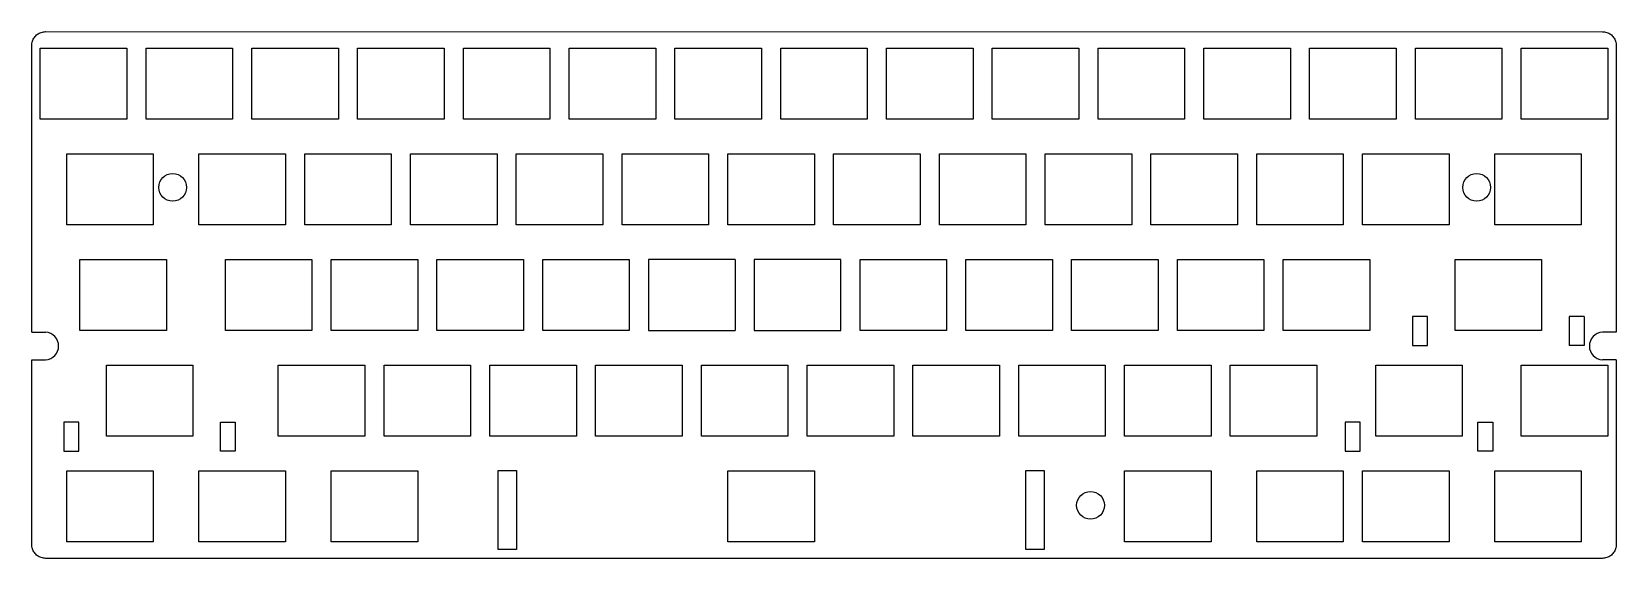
# Model space of a CAD drawing. Extents: x 0 to 285, y 0 to 95.
import ezdxf

# ---------------------------------------------------------------- set-up
doc = ezdxf.new("R2010")
doc.units = 0
doc.header["$MEASUREMENT"] = 0

msp = doc.modelspace()

# ---------------------------------------------------------------- linework, layer by layer
at = {"color": 0}
for p, q in [((0.691776, 94.1546), (0.825444, 94.2993)), ((0.825444, 94.2993), (0.970139, 94.433)), ((0.970139, 94.433), (1.1231, 94.554)), ((1.1231, 94.554), (1.28709, 94.663)), ((1.28709, 94.663), (1.45934, 94.7593)), ((1.45934, 94.7593), (1.63711, 94.8408)), ((1.63711, 94.8408), (1.82039, 94.9082)), ((1.82039, 94.9082), (2.00918, 94.9621)), ((2.00918, 94.9621), (2.20211, 95.0006)), ((2.20211, 95.0006), (2.39641, 95.0239)), ((2.39641, 95.0239), (2.59347, 95.0323)), ((2.59347, 95.0323), (282.969, 95.0309)), ((282.969, 95.0309), (283.166, 95.0239)), ((283.166, 95.0239), (283.361, 95.0006)), ((283.361, 95.0006), (283.553, 94.9621)), ((283.553, 94.9621), (283.742, 94.9082)), ((283.742, 94.9082), (283.925, 94.8408)), ((283.925, 94.8408), (284.103, 94.7593)), ((284.103, 94.7593), (284.275, 94.663)), ((284.275, 94.663), (284.438, 94.554)), ((284.438, 94.554), (284.593, 94.433)), ((284.593, 94.433), (284.737, 94.2993)), ((284.737, 94.2993), (284.871, 94.1546)), ((0.092329, 40.8686), (0.093707, 92.5311)), ((0.093707, 92.5311), (0.100597, 92.7283)), ((0.100597, 92.7283), (0.124024, 92.9224)), ((0.124024, 92.9224), (0.162609, 93.1153)), ((0.162609, 93.1153), (0.216352, 93.3041)), ((0.216352, 93.3041), (0.283876, 93.4875)), ((0.283876, 93.4875), (0.365181, 93.6653)), ((0.365181, 93.6653), (0.461641, 93.8375)), ((0.461641, 93.8375), (0.570509, 94.0015)), ((0.570509, 94.0015), (0.691776, 94.1546)), ((1.63022, 92.0694), (17.231, 92.0694)), ((1.63022, 79.2688), (1.63022, 92.0694)), ((17.231, 92.0694), (17.231, 79.2688)), ((20.6802, 92.0694), (36.2811, 92.0694)), ((20.6802, 79.2688), (20.6802, 92.0694)), ((36.2811, 92.0694), (36.2811, 79.2688)), ((39.7302, 92.0694), (55.3311, 92.0694)), ((39.7302, 79.2688), (39.7302, 92.0694)), ((55.3311, 92.0694), (55.3311, 79.2688)), ((58.7802, 92.0694), (74.3811, 92.0694)), ((58.7802, 79.2688), (58.7802, 92.0694)), ((74.3811, 92.0694), (74.3811, 79.2688)), ((77.8302, 92.0694), (93.4311, 92.0694)), ((77.8302, 79.2688), (77.8302, 92.0694)), ((93.4311, 92.0694), (93.4311, 79.2688)), ((96.8802, 92.0694), (112.481, 92.0694)), ((96.8802, 79.2688), (96.8802, 92.0694)), ((112.481, 92.0694), (112.481, 79.2688)), ((115.93, 92.0694), (131.531, 92.0694)), ((115.93, 79.2688), (115.93, 92.0694)), ((131.531, 92.0694), (131.531, 79.2688)), ((134.98, 92.0694), (150.581, 92.0694)), ((134.98, 79.2688), (134.98, 92.0694)), ((150.581, 92.0694), (150.581, 79.2688)), ((154.03, 92.0694), (169.631, 92.0694)), ((154.03, 79.2688), (154.03, 92.0694)), ((169.631, 92.0694), (169.631, 79.2688)), ((173.08, 92.0694), (188.681, 92.0694)), ((173.08, 79.2688), (173.08, 92.0694)), ((188.681, 92.0694), (188.681, 79.2688)), ((192.13, 92.0694), (207.731, 92.0694)), ((192.13, 79.2688), (192.13, 92.0694)), ((207.731, 92.0694), (207.731, 79.2688)), ((211.18, 92.0694), (226.781, 92.0694)), ((211.18, 79.2688), (211.18, 92.0694)), ((226.781, 92.0694), (226.781, 79.2688)), ((230.23, 92.0694), (245.831, 92.0694)), ((230.23, 79.2688), (230.23, 92.0694)), ((245.831, 92.0694), (245.831, 79.2688)), ((249.28, 92.0694), (264.881, 92.0694)), ((249.28, 79.2688), (249.28, 92.0694)), ((264.881, 92.0694), (264.881, 79.2688)), ((268.33, 92.0694), (283.931, 92.0694)), ((268.33, 79.2688), (268.33, 92.0694)), ((283.931, 92.0694), (283.931, 79.2688)), ((284.871, 94.1546), (284.992, 94.0015)), ((284.992, 94.0015), (285.101, 93.8375)), ((285.101, 93.8375), (285.198, 93.6653)), ((285.198, 93.6653), (285.279, 93.4875)), ((285.279, 93.4875), (285.346, 93.3041)), ((285.346, 93.3041), (285.4, 93.1153)), ((285.4, 93.1153), (285.438, 92.9224)), ((285.438, 92.9224), (285.462, 92.7283)), ((285.462, 92.7283), (285.47, 92.5311)), ((285.47, 92.5311), (285.47, 40.8686)), ((17.231, 79.2688), (1.63022, 79.2688)), ((36.2811, 79.2688), (20.6802, 79.2688)), ((55.3311, 79.2688), (39.7302, 79.2688)), ((74.3811, 79.2688), (58.7802, 79.2688)), ((93.4311, 79.2688), (77.8302, 79.2688)), ((112.481, 79.2688), (96.8802, 79.2688)), ((131.531, 79.2688), (115.93, 79.2688)), ((150.581, 79.2688), (134.98, 79.2688)), ((169.631, 79.2688), (154.03, 79.2688)), ((188.681, 79.2688), (173.08, 79.2688)), ((207.731, 79.2688), (192.13, 79.2688)), ((226.781, 79.2688), (211.18, 79.2688)), ((245.831, 79.2688), (230.23, 79.2688)), ((264.881, 79.2688), (249.28, 79.2688)), ((283.931, 79.2688), (268.33, 79.2688)), ((6.3941, 73.0194), (21.9935, 73.0194)), ((6.3941, 60.2188), (6.3941, 73.0194)), ((21.9935, 73.0194), (21.9935, 60.2188)), ((30.2052, 73.0194), (45.8061, 73.0194)), ((30.2052, 60.2188), (30.2052, 73.0194)), ((45.8061, 73.0194), (45.8061, 60.2188)), ((49.2552, 73.0194), (64.8561, 73.0194)), ((49.2552, 60.2188), (49.2552, 73.0194)), ((64.8561, 73.0194), (64.8561, 60.2188)), ((68.3052, 73.0194), (83.9061, 73.0194)), ((68.3052, 60.2188), (68.3052, 73.0194)), ((83.9061, 73.0194), (83.9061, 60.2188)), ((87.3552, 73.0194), (102.956, 73.0194)), ((87.3552, 60.2188), (87.3552, 73.0194)), ((102.956, 73.0194), (102.956, 60.2188)), ((106.405, 73.0194), (122.006, 73.0194)), ((106.405, 60.2188), (106.405, 73.0194)), ((122.006, 73.0194), (122.006, 60.2188)), ((125.455, 73.0194), (141.056, 73.0194)), ((125.455, 60.2188), (125.455, 73.0194)), ((141.056, 73.0194), (141.056, 60.2188)), ((144.505, 73.0194), (160.106, 73.0194)), ((144.505, 60.2188), (144.505, 73.0194)), ((160.106, 73.0194), (160.106, 60.2188)), ((163.555, 73.0194), (179.156, 73.0194)), ((163.555, 60.2188), (163.555, 73.0194)), ((179.156, 73.0194), (179.156, 60.2188)), ((182.605, 73.0194), (198.206, 73.0194)), ((182.605, 60.2188), (182.605, 73.0194)), ((198.206, 73.0194), (198.206, 60.2188)), ((201.655, 73.0194), (217.256, 73.0194)), ((201.655, 60.2188), (201.655, 73.0194)), ((217.256, 73.0194), (217.256, 60.2188)), ((220.705, 73.0194), (236.306, 73.0194)), ((220.705, 60.2188), (220.705, 73.0194)), ((236.306, 73.0194), (236.306, 60.2188)), ((239.755, 73.0194), (255.356, 73.0194)), ((239.755, 60.2188), (239.755, 73.0194)), ((255.356, 73.0194), (255.356, 60.2188)), ((263.569, 73.0194), (279.169, 73.0194)), ((263.569, 60.2188), (263.569, 73.0194)), ((279.169, 73.0194), (279.169, 60.2188)), ((21.9935, 60.2188), (6.3941, 60.2188)), ((45.8061, 60.2188), (30.2052, 60.2188)), ((64.8561, 60.2188), (49.2552, 60.2188)), ((83.9061, 60.2188), (68.3052, 60.2188)), ((102.956, 60.2188), (87.3552, 60.2188)), ((122.006, 60.2188), (106.405, 60.2188)), ((141.056, 60.2188), (125.455, 60.2188)), ((160.106, 60.2188), (144.505, 60.2188)), ((179.156, 60.2188), (163.555, 60.2188)), ((198.206, 60.2188), (182.605, 60.2188)), ((217.256, 60.2188), (201.655, 60.2188)), ((236.306, 60.2188), (220.705, 60.2188)), ((255.356, 60.2188), (239.755, 60.2188)), ((279.169, 60.2188), (263.569, 60.2188)), ((8.77535, 53.9694), (24.3748, 53.9694)), ((8.77535, 41.1688), (8.77535, 53.9694)), ((24.3748, 53.9694), (24.3748, 41.1688)), ((34.9691, 53.9694), (50.5672, 53.9694)), ((34.9691, 41.1688), (34.9691, 53.9694)), ((50.5672, 53.9694), (50.5672, 41.1688)), ((54.0191, 53.9694), (69.6172, 53.9694)), ((54.0191, 41.1688), (54.0191, 53.9694)), ((69.6172, 53.9694), (69.6172, 41.1688)), ((73.0691, 53.9694), (88.6672, 53.9694)), ((73.0691, 41.1688), (73.0691, 53.9694)), ((88.6672, 53.9694), (88.6672, 41.1688)), ((92.1177, 53.9694), (107.717, 53.9694)), ((92.1177, 41.1688), (92.1177, 53.9694)), ((107.717, 53.9694), (107.717, 41.1688)), ((111.168, 53.9694), (111.168, 41.1688)), ((126.767, 53.9694), (111.168, 53.9694)), ((145.819, 53.9694), (130.218, 53.9694)), ((145.819, 41.1688), (145.819, 53.9694)), ((149.268, 53.9694), (164.869, 53.9694)), ((149.268, 41.1688), (149.268, 53.9694)), ((164.869, 53.9694), (164.869, 41.1688)), ((168.319, 53.9694), (183.919, 53.9694)), ((168.319, 41.1688), (168.319, 53.9694)), ((183.919, 53.9694), (183.919, 41.1688)), ((187.369, 53.9694), (202.969, 53.9694)), ((187.369, 41.1688), (187.369, 53.9694)), ((202.969, 53.9694), (202.969, 41.1688)), ((206.419, 53.9694), (222.019, 53.9694)), ((206.419, 41.1688), (206.419, 53.9694)), ((222.019, 53.9694), (222.019, 41.1688)), ((225.469, 53.9694), (241.069, 53.9694)), ((225.469, 41.1688), (225.469, 53.9694)), ((241.069, 53.9694), (241.069, 41.1688)), ((256.425, 53.9694), (272.025, 53.9694)), ((256.425, 41.1688), (256.425, 53.9694)), ((272.025, 53.9694), (272.025, 41.1688)), ((248.795, 43.6961), (248.795, 38.4845)), ((251.462, 43.6961), (248.795, 43.6961)), ((251.462, 38.4888), (251.462, 43.6961)), ((279.654, 43.6961), (276.988, 43.6961)), ((276.988, 43.6961), (276.988, 38.4888)), ((24.3748, 41.1688), (8.77535, 41.1688)), ((50.5672, 41.1688), (34.9691, 41.1688)), ((69.6172, 41.1688), (54.0191, 41.1688)), ((88.6672, 41.1688), (73.0691, 41.1688)), ((107.717, 41.1688), (92.1177, 41.1688)), ((111.168, 41.1688), (126.767, 41.1688)), ((130.218, 41.1688), (145.819, 41.1688)), ((164.869, 41.1688), (149.268, 41.1688)), ((183.919, 41.1688), (168.319, 41.1688)), ((202.969, 41.1688), (187.369, 41.1688)), ((222.019, 41.1688), (206.419, 41.1688)), ((241.069, 41.1688), (225.469, 41.1688)), ((272.025, 41.1688), (256.425, 41.1688)), ((248.795, 38.4845), (251.462, 38.4888)), ((0.092329, 2.60587), (0.092329, 35.8676)), ((13.5365, 34.9195), (29.1373, 34.9195)), ((13.5365, 22.1189), (13.5365, 34.9195)), ((29.1373, 34.9195), (29.1373, 22.1189)), ((44.4941, 34.9195), (60.0936, 34.9195)), ((44.4941, 22.1189), (44.4941, 34.9195)), ((60.0936, 34.9195), (60.0936, 22.1189)), ((63.5441, 34.9195), (79.1436, 34.9195)), ((63.5441, 22.1189), (63.5441, 34.9195)), ((79.1436, 34.9195), (79.1436, 22.1189)), ((82.5941, 34.9195), (98.1936, 34.9195)), ((82.5941, 22.1189), (82.5941, 34.9195)), ((98.1936, 34.9195), (98.1936, 22.1189)), ((101.644, 34.9195), (117.242, 34.9195)), ((101.644, 22.1189), (101.644, 34.9195)), ((117.242, 34.9195), (117.242, 22.1189)), ((120.694, 34.9195), (136.294, 34.9195)), ((120.694, 22.1189), (120.694, 34.9195)), ((136.294, 34.9195), (136.294, 22.1189)), ((139.744, 34.9195), (155.344, 34.9195)), ((139.744, 22.1189), (139.744, 34.9195)), ((155.344, 34.9195), (155.344, 22.1189)), ((158.794, 34.9195), (174.394, 34.9195)), ((158.794, 22.1189), (158.794, 34.9195)), ((174.394, 34.9195), (174.394, 22.1189)), ((177.844, 34.9195), (193.444, 34.9195)), ((177.844, 22.1189), (177.844, 34.9195)), ((193.444, 34.9195), (193.444, 22.1189)), ((196.894, 34.9195), (212.494, 34.9195)), ((196.894, 22.1189), (196.894, 34.9195)), ((212.494, 34.9195), (212.494, 22.1189)), ((215.944, 34.9195), (231.544, 34.9195)), ((215.944, 22.1189), (215.944, 34.9195)), ((231.544, 34.9195), (231.544, 22.1189)), ((242.136, 34.9195), (257.737, 34.9195)), ((242.136, 22.1189), (242.136, 34.9195)), ((257.737, 34.9195), (257.737, 22.1189)), ((268.33, 34.9195), (283.931, 34.9195)), ((268.33, 22.1189), (268.33, 34.9195)), ((283.931, 34.9195), (283.931, 22.1189)), ((285.47, 35.8676), (285.47, 2.60449)), ((5.90765, 24.6462), (5.90765, 19.4345)), ((8.57416, 24.6462), (5.90765, 24.6462)), ((8.57416, 19.4386), (8.57416, 24.6462)), ((34.0996, 24.6462), (36.7661, 24.6462)), ((34.0996, 19.4386), (34.0996, 24.6462)), ((36.7661, 24.6462), (36.7661, 19.4386)), ((236.666, 24.6462), (236.666, 19.4345)), ((239.332, 24.6462), (236.666, 24.6462)), ((239.332, 19.4386), (239.332, 24.6462)), ((260.542, 24.6462), (263.208, 24.6462)), ((260.542, 19.4386), (260.542, 24.6462)), ((263.208, 24.6462), (263.208, 19.4386)), ((29.1373, 22.1189), (13.5365, 22.1189)), ((60.0936, 22.1189), (44.4941, 22.1189)), ((79.1436, 22.1189), (63.5441, 22.1189)), ((98.1936, 22.1189), (82.5941, 22.1189)), ((117.242, 22.1189), (101.644, 22.1189)), ((136.294, 22.1189), (120.694, 22.1189)), ((155.344, 22.1189), (139.744, 22.1189)), ((174.394, 22.1189), (158.794, 22.1189)), ((193.444, 22.1189), (177.844, 22.1189)), ((212.494, 22.1189), (196.894, 22.1189)), ((231.544, 22.1189), (215.944, 22.1189)), ((257.737, 22.1189), (242.136, 22.1189)), ((283.931, 22.1189), (268.33, 22.1189)), ((5.90765, 19.4345), (8.57416, 19.4386)), ((36.7661, 19.4386), (34.0996, 19.4386)), ((236.666, 19.4345), (239.332, 19.4386)), ((263.208, 19.4386), (260.542, 19.4386)), ((6.3941, 15.8695), (21.9935, 15.8695)), ((6.3941, 3.06889), (6.3941, 15.8695)), ((21.9935, 15.8695), (21.9935, 3.06889)), ((30.2052, 15.8695), (45.8061, 15.8695)), ((30.2052, 3.06889), (30.2052, 15.8695)), ((45.8061, 15.8695), (45.8061, 3.06889)), ((54.0191, 15.8695), (69.6172, 15.8695)), ((54.0191, 3.06889), (54.0191, 15.8695)), ((69.6172, 15.8695), (69.6172, 3.06889)), ((84.1058, 15.9191), (87.4063, 15.9191)), ((84.1058, 1.71841), (84.1058, 15.9191)), ((87.4063, 15.9191), (87.4063, 1.71841)), ((125.45565, 15.8695), (141.05665, 15.8695)), ((125.45565, 3.06889), (125.45565, 15.8695)), ((141.05665, 15.8695), (141.05665, 3.06889)), ((179.106, 15.9191), (182.406, 15.9191)), ((179.106, 1.71841), (179.106, 15.9191)), ((182.406, 15.9191), (182.406, 1.71841)), ((196.893, 15.8695), (212.494, 15.8695)), ((196.893, 3.06889), (196.893, 15.8695)), ((212.494, 15.8695), (212.494, 3.06889)), ((220.705, 15.8695), (236.306, 15.8695)), ((220.705, 3.06889), (220.705, 15.8695)), ((236.306, 15.8695), (236.306, 3.06889)), ((239.755, 15.8695), (255.356, 15.8695)), ((239.755, 3.06889), (239.755, 15.8695)), ((255.356, 15.8695), (255.356, 3.06889)), ((263.568, 15.8695), (279.169, 15.8695)), ((263.568, 3.06889), (263.568, 15.8695)), ((279.169, 15.8695), (279.169, 3.06889)), ((21.9935, 3.06889), (6.3941, 3.06889)), ((45.8061, 3.06889), (30.2052, 3.06889)), ((69.6172, 3.06889), (54.0191, 3.06889)), ((141.05665, 3.06889), (125.45565, 3.06889)), ((212.494, 3.06889), (196.893, 3.06889)), ((236.306, 3.06889), (220.705, 3.06889)), ((255.356, 3.06889), (239.755, 3.06889)), ((279.169, 3.06889), (263.568, 3.06889)), ((0.100597, 2.40881), (0.092329, 2.60587)), ((0.124024, 2.21451), (0.100597, 2.40881)), ((0.162609, 2.02158), (0.124024, 2.21451)), ((0.216352, 1.83279), (0.162609, 2.02158)), ((0.283876, 1.64951), (0.216352, 1.83279)), ((0.365181, 1.47037), (0.283876, 1.64951)), ((0.461641, 1.29949), (0.365181, 1.47037)), ((0.570509, 1.1355), (0.461641, 1.29949)), ((0.691776, 0.981163), (0.570509, 1.1355)), ((0.825444, 0.837847), (0.691776, 0.981163)), ((0.970139, 0.704176), (0.825444, 0.837847)), ((1.1231, 0.582909), (0.970139, 0.704176)), ((1.28709, 0.474045), (1.1231, 0.582909)), ((1.45934, 0.377582), (1.28709, 0.474045)), ((1.63711, 0.296278), (1.45934, 0.377582)), ((1.82039, 0.227376), (1.63711, 0.296278)), ((2.00918, 0.175011), (1.82039, 0.227376)), ((2.20211, 0.136426), (2.00918, 0.175011)), ((2.39641, 0.112999), (2.20211, 0.136426)), ((2.59347, 0.104731), (2.39641, 0.112999)), ((282.969, 0.104731), (2.59347, 0.104731)), ((87.4063, 1.71841), (84.1058, 1.71841)), ((182.406, 1.71841), (179.106, 1.71841)), ((283.166, 0.112999), (282.969, 0.104731)), ((283.361, 0.136426), (283.166, 0.112999)), ((283.553, 0.175011), (283.361, 0.136426)), ((283.742, 0.227376), (283.553, 0.175011)), ((283.925, 0.296278), (283.742, 0.227376)), ((284.103, 0.377582), (283.925, 0.296278)), ((284.275, 0.474045), (284.103, 0.377582)), ((284.438, 0.582909), (284.275, 0.474045)), ((284.593, 0.704176), (284.438, 0.582909)), ((284.737, 0.837847), (284.593, 0.704176)), ((284.871, 0.981163), (284.737, 0.837847)), ((284.992, 1.1355), (284.871, 0.981163)), ((285.101, 1.29949), (284.992, 1.1355)), ((285.198, 1.47037), (285.101, 1.29949)), ((285.279, 1.64951), (285.198, 1.47037)), ((285.346, 1.83279), (285.279, 1.64951)), ((285.4, 2.02158), (285.346, 1.83279)), ((285.438, 2.21451), (285.4, 2.02158)), ((285.462, 2.40881), (285.438, 2.21451)), ((285.47, 2.60449), (285.462, 2.40881))]:
    msp.add_line(p, q, dxfattribs=at)
at = {"linetype": 'Continuous'}
for p, q in [((126.767, 53.9694), (126.767, 41.1688)), ((130.218, 53.9694), (130.218, 41.1688)), ((279.654, 43.6961), (279.654, 38.4888)), ((0.092329, 40.8686), (2.592329, 40.8686)), ((285.47, 40.8686), (282.97, 40.8686)), ((279.654, 38.4888), (276.988, 38.4888)), ((0.092329, 35.8676), (2.592329, 35.8676))]:
    msp.add_line(p, q, dxfattribs=at)
msp.add_lwpolyline([(285.47, 35.8676), (282.97, 35.8676)], dxfattribs=at)
for centre in [(25.4813, 66.9685), (260.332, 66.9685), (190.781, 9.66833)]:
    msp.add_circle(centre, 2.5, dxfattribs=at)
for centre, start, end in [((2.442246, 38.3681), 273.4348285, 86.5651715), ((283.120082, 38.3681), 93.4348285, 266.5651715)]:
    msp.add_arc(centre, 2.505, start, end, dxfattribs=at)

doc.saveas('drawing.dxf')
